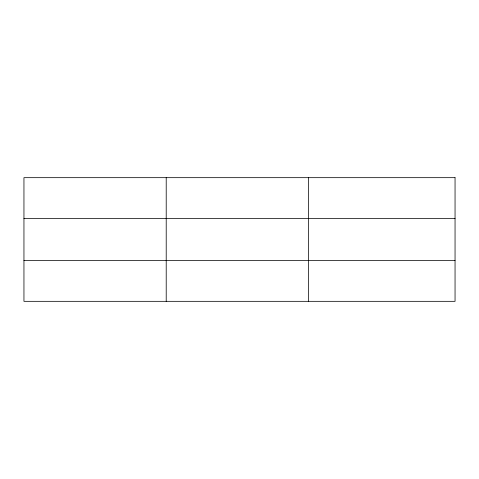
<?xml version="1.0" encoding="UTF-8"?>
<svg xmlns="http://www.w3.org/2000/svg" width="479" height="479" viewBox="0 0 479 479"><rect width="100%" height="100%" fill="white"/><g stroke="black" fill="none" stroke-linecap="round" stroke-linejoin="round"><path stroke-width="0.72" d="M166.213 177.667L166.213 301.333M308.476 177.667L308.476 301.333M23.95 218.478L455.05 218.478M23.95 260.522L455.05 260.522M455.05 177.667L23.95 177.667L23.95 301.333L455.05 301.333L455.05 177.667"/></g></svg>
